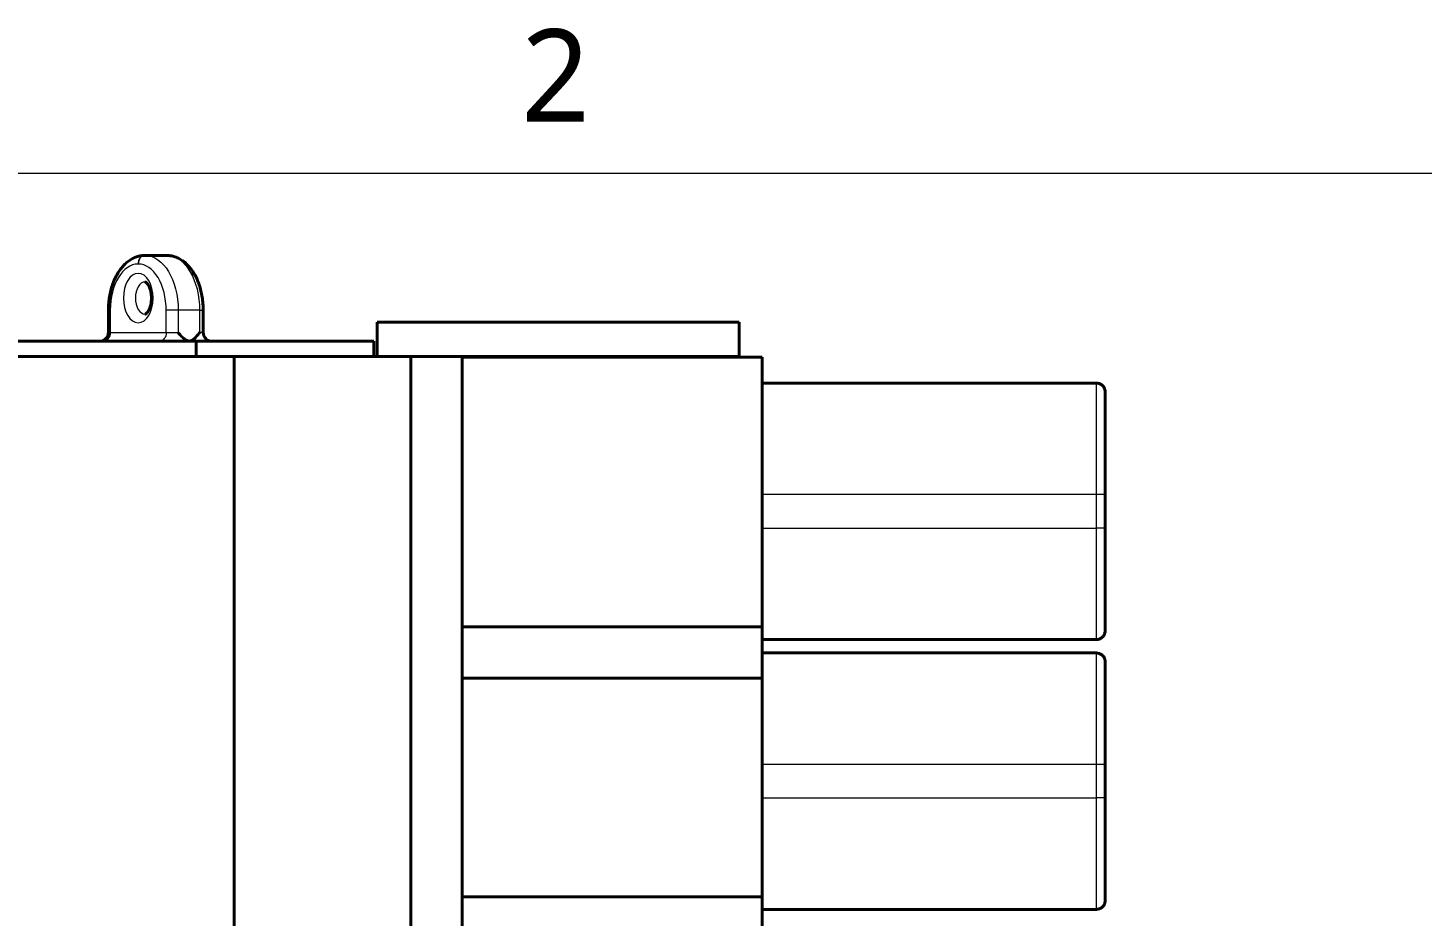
# Model space of a CAD drawing. Header units: inches. Extents: x 0 to 11, y 0 to 8.5.
# Drawn here: x 1.743 to 4.454, y 6.675 to 8.403 of the extents above; entities that cross this region are included whole.
import ezdxf

# ---------------------------------------------------------------- set-up
doc = ezdxf.new("R2010")
doc.units = ezdxf.units.IN
doc.header["$LTSCALE"] = 0.5
doc.header["$MEASUREMENT"] = 0
for name, color, linetype, lineweight in [('BORDER_FRAME', 7, 'Continuous', 15), ('BORDER_ZONES', 7, 'Continuous', 15), ('TANGENT_LINES', 7, 'Continuous', 15), ('Visible', 7, 'Continuous', 40)]:
    doc.layers.add(name, color=color, linetype=linetype, lineweight=lineweight)
doc.styles.add('Onshape-Standard', font='NotoSans-Regular.ttf')

msp = doc.modelspace()

# ---------------------------------------------------------------- linework, layer by layer
at = {"layer": 'BORDER_FRAME'}
msp.add_line((0.399, 8.12), (10.639, 8.12), dxfattribs=at)
at = {"layer": 'TANGENT_LINES'}
for p, q in [((1.9575, 7.9433), (1.9572, 7.9433)), ((1.8995, 7.8533), (1.9029, 7.8533)), ((1.9029, 7.8533), (1.9029, 7.81)), ((2.0118, 7.81), (2.0118, 7.8533)), ((2.0352, 7.8533), (2.0118, 7.8533)), ((2.0772, 7.8533), (2.0352, 7.8533)), ((2.0352, 7.8533), (2.0352, 7.81)), ((2.0772, 7.81), (2.0772, 7.8533)), ((2.0772, 7.8533), (2.0838, 7.8533)), ((1.9029, 7.81), (1.8995, 7.81)), ((1.9029, 7.81), (2.0118, 7.81)), ((2.0118, 7.81), (2.0352, 7.81)), ((2.0838, 7.81), (2.0772, 7.81)), ((3.8211, 7.4952), (3.8211, 7.7118)), ((3.8211, 7.4952), (3.1711, 7.4952)), ((3.8211, 7.4298), (3.8211, 7.4952)), ((3.8378, 7.4952), (3.8211, 7.4952)), ((3.1711, 7.4298), (3.8211, 7.4298)), ((3.8378, 7.4298), (3.8211, 7.4298)), ((3.8211, 7.2132), (3.8211, 7.4298)), ((3.8211, 6.9704), (3.8211, 7.187)), ((3.8211, 6.9704), (3.1711, 6.9704)), ((3.8211, 6.905), (3.8211, 6.9704)), ((3.8378, 6.9704), (3.8211, 6.9704)), ((3.1711, 6.905), (3.8211, 6.905)), ((3.8378, 6.905), (3.8211, 6.905)), ((3.8211, 6.6884), (3.8211, 6.905))]:
    msp.add_line(p, q, dxfattribs=at)
for centre, major_axis, ratio, start_param, end_param in [((1.9705, 7.9433), (0, 0.0167), 0.797457, 0, 1.570796), ((1.9708, 7.9433), (0, 0.0167), 0.797457, 0, 1.570796), ((2.0129, 7.8533), (0, -0.1067), 0.603376, 1.570796, 3.141593), ((1.9572, 7.8533), (0, -0.09), 0.603376, 9.424778, 10.995574), ((1.9575, 7.8533), (0, -0.09), 0.603376, 1.570796, 3.141593), ((1.9708, 7.8772), (0, -0.0313), 0.603376, 9.428762, 12.566371)]:
    msp.add_ellipse(centre, major_axis=major_axis, ratio=ratio, start_param=start_param, end_param=end_param, dxfattribs=at)
at = {"layer": 'TANGENT_LINES', "extrusion": (0, 0, -1)}
for centre, major_axis, ratio, start_param, end_param in [((1.9708, 7.8533), (0, 0.1067), 0.603376, 0, 1.570796), ((1.8896, 7.81), (0, -0.0167), 0.797457, 10.995574, 12.566371), ((1.9985, 7.81), (0, -0.0167), 0.797457, 10.995574, 12.566371)]:
    msp.add_ellipse(centre, major_axis=major_axis, ratio=ratio, start_param=start_param, end_param=end_param, dxfattribs=at)
msp.add_ellipse((1.9575, 7.8772), major_axis=(0, 0.048), ratio=0.603376, dxfattribs=at)
at = {"layer": 'Visible'}
for p, q in [((1.9705, 7.96), (1.9708, 7.96)), ((1.9708, 7.96), (2.0129, 7.96)), ((1.8995, 7.8533), (1.8995, 7.81)), ((2.0838, 7.81), (2.0838, 7.8533)), ((2.422, 7.83), (3.1264, 7.83)), ((2.422, 7.83), (2.422, 7.7967)), ((3.1264, 7.7625), (3.1264, 7.83)), ((2.0703, 7.7933), (1.5675, 7.7933)), ((2.4159, 7.7933), (2.0703, 7.7933)), ((2.0703, 7.7633), (2.0703, 7.7933)), ((2.4159, 7.7633), (2.4159, 7.7933)), ((2.422, 7.7633), (2.422, 7.7967)), ((2.1438, 7.7633), (1.4278, 7.7633)), ((2.1438, 7.7633), (2.4876, 7.7633)), ((2.1438, 5.53), (2.1438, 7.7633)), ((2.4876, 7.7633), (2.5876, 7.7633)), ((2.4876, 5.53), (2.4876, 7.7633)), ((2.5876, 5.53), (2.5876, 7.7633)), ((3.1238, 7.7633), (2.5876, 7.7633)), ((3.1711, 7.7625), (2.5876, 7.7625)), ((3.1238, 7.7625), (3.1238, 7.7633)), ((3.1711, 7.1377), (3.1711, 7.7625)), ((3.1711, 7.7118), (3.8211, 7.7118)), ((3.8378, 7.6951), (3.8378, 7.4952)), ((3.8378, 7.4952), (3.8378, 7.4298)), ((3.8378, 7.4298), (3.8378, 7.2299)), ((3.1711, 7.2377), (2.5876, 7.2377)), ((3.1711, 6.6129), (3.1711, 7.2377)), ((3.8211, 7.2132), (3.1711, 7.2132)), ((3.1711, 7.187), (3.8211, 7.187)), ((3.8378, 7.1703), (3.8378, 6.9704)), ((3.1711, 7.1377), (2.5876, 7.1377)), ((3.8378, 6.9704), (3.8378, 6.905)), ((3.8378, 6.905), (3.8378, 6.7051)), ((3.1711, 6.7129), (2.5876, 6.7129)), ((3.1711, 6.0881), (3.1711, 6.7129)), ((3.8211, 6.6884), (3.1711, 6.6884))]:
    msp.add_line(p, q, dxfattribs=at)
for centre, start, end in [((1.8828, 7.81), 270, 0), ((2.1005, 7.81), 180, 270), ((2.0584, 7.81), 249.8647, 270)]:
    msp.add_arc(centre, 0.0167, start, end, dxfattribs=at)
for points, knots in [([(1.9705, 7.96), (1.9687, 7.96), (1.9648, 7.9599), (1.9562, 7.9582), (1.9482, 7.9551), (1.9403, 7.9506), (1.933, 7.9447), (1.926, 7.9375), (1.9198, 7.9291), (1.9142, 7.9195), (1.9094, 7.909), (1.9055, 7.8977), (1.9026, 7.8857), (1.9006, 7.8737), (1.8995, 7.8611), (1.8995, 7.8557), (1.8995, 7.8533)], [0, 0, 0, 0, 0.05332, 0.11973, 0.18651, 0.254303, 0.323662, 0.394948, 0.468262, 0.543476, 0.620323, 0.698463, 0.77761, 0.857487, 0.937816, 1, 1, 1, 1]), ([(2.0177, 7.9598), (2.0171, 7.9598), (2.0158, 7.96), (2.0139, 7.96), (2.0129, 7.96)], [0, 0, 0, 0, 0.444452, 1, 1, 1, 1]), ([(2.0838, 7.8533), (2.0838, 7.8554), (2.0838, 7.8603), (2.0829, 7.873), (2.0809, 7.885), (2.078, 7.897), (2.0742, 7.9084), (2.0694, 7.919), (2.0638, 7.9288), (2.0572, 7.9376), (2.0499, 7.9452), (2.0419, 7.9513), (2.0335, 7.9559), (2.0247, 7.9588), (2.0199, 7.9595), (2.0177, 7.9598)], [0, 0, 0, 0, 0.062162, 0.146907, 0.231211, 0.314791, 0.397415, 0.478895, 0.559092, 0.637898, 0.715164, 0.790783, 0.864694, 0.936995, 1, 1, 1, 1]), ([(1.9708, 7.9085), (1.9708, 7.9085), (1.9709, 7.9085), (1.9717, 7.9082), (1.9731, 7.9073), (1.9753, 7.9051), (1.9776, 7.9017), (1.9797, 7.8971), (1.9815, 7.8915), (1.9827, 7.8851), (1.9832, 7.8783), (1.9829, 7.8714), (1.9819, 7.8647), (1.9803, 7.8588), (1.9782, 7.8538), (1.9759, 7.85), (1.9737, 7.8476), (1.9721, 7.8463), (1.9711, 7.8459), (1.9709, 7.8459), (1.9708, 7.8459)], [0, 0, 0, 0, 0.010567, 0.036455, 0.075491, 0.128648, 0.190155, 0.258421, 0.331899, 0.409099, 0.488422, 0.568213, 0.646737, 0.722169, 0.792677, 0.856311, 0.910978, 0.954378, 0.984234, 1, 1, 1, 1]), ([(2.0352, 7.81), (2.0352, 7.81), (2.0353, 7.8099), (2.0411, 7.8022), (2.0493, 7.7957), (2.0518, 7.7947), (2.0527, 7.7944)], [0, 0, 0, 0, 0.034317, 0.385642, 0.785776, 1, 1, 1, 1]), ([(2.0562, 7.7935), (2.0577, 7.7938), (2.0614, 7.7947), (2.0687, 7.7992), (2.0771, 7.8099), (2.0772, 7.81), (2.0772, 7.81)], [0, 0, 0, 0, 0.240065, 0.582057, 0.9683, 1, 1, 1, 1]), ([(3.8211, 7.7118), (3.823, 7.7116), (3.8267, 7.7112), (3.8317, 7.7084), (3.8355, 7.7041), (3.8375, 7.6993), (3.8378, 7.6954), (3.8378, 7.6951), (3.8378, 7.6951)], [0, 0, 0, 0, 0.200059, 0.400113, 0.600304, 0.800799, 0.959767, 1, 1, 1, 1]), ([(3.8378, 7.2299), (3.8378, 7.2298), (3.8378, 7.2296), (3.8375, 7.2257), (3.8355, 7.2208), (3.8317, 7.2166), (3.8267, 7.2137), (3.823, 7.2133), (3.8211, 7.2132)], [0, 0, 0, 0, 0.040233, 0.199201, 0.399696, 0.599887, 0.799941, 1, 1, 1, 1]), ([(3.8211, 7.187), (3.823, 7.1868), (3.8267, 7.1865), (3.8317, 7.1836), (3.8355, 7.1794), (3.8375, 7.1745), (3.8378, 7.1706), (3.8378, 7.1703), (3.8378, 7.1703)], [0, 0, 0, 0, 0.200059, 0.400113, 0.600304, 0.800799, 0.959767, 1, 1, 1, 1]), ([(3.8378, 6.7051), (3.8378, 6.7051), (3.8378, 6.7048), (3.8375, 6.7009), (3.8355, 6.696), (3.8317, 6.6918), (3.8267, 6.6889), (3.823, 6.6886), (3.8211, 6.6884)], [0, 0, 0, 0, 0.040233, 0.199201, 0.399696, 0.599887, 0.799941, 1, 1, 1, 1])]:
    msp.add_open_spline(points, degree=3, knots=knots, dxfattribs=at)

# ---------------------------------------------------------------- texts
at = {"layer": 'BORDER_ZONES', "insert": (2.769, 8.31), "char_height": 0.18, "attachment_point": 5, "style": 'Onshape-Standard'}
msp.add_mtext('2', dxfattribs=at)

doc.saveas('drawing.dxf')
